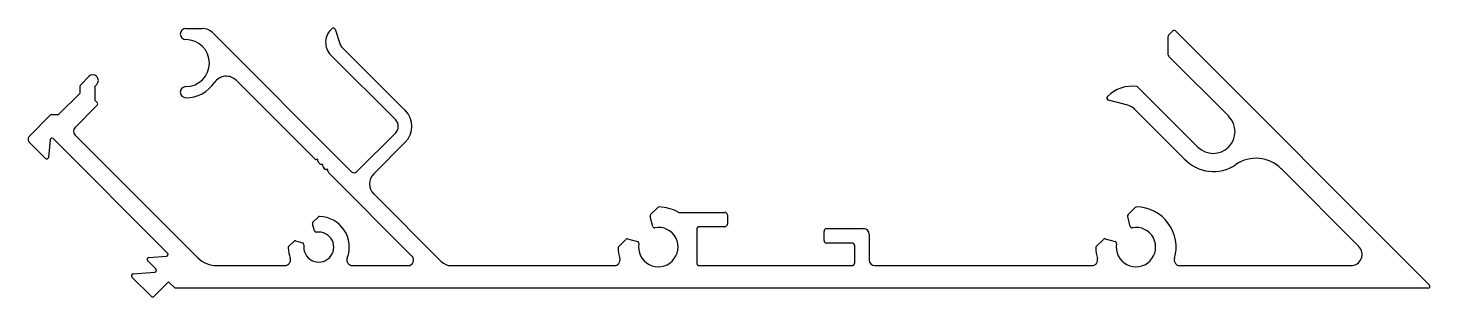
# Model space of a CAD drawing. Extents: x -109 to 88, y 13 to 51.
import ezdxf

# ---------------------------------------------------------------- set-up
doc = ezdxf.new("R2010")
doc.units = 0
doc.layers.add('DIES', color=7, linetype='CONTINUOUS')

msp = doc.modelspace()

# ---------------------------------------------------------------- linework, layer by layer
at = {"layer": 'DIES'}
for p, q in [((-86.61, 50.85), (-84.3, 50.85)), ((-82.88, 50.26), (-63.32, 30.7)), ((-65.64, 50.73), (-64.97, 48.72)), ((51.51, 47.09), (51.48, 49.71)), ((51.56, 49.9), (52.14, 50.49)), ((52.5, 50.49), (88.22, 14.77)), ((-64.66, 48.22), (-55.77, 39.33)), ((-57.11, 37.98), (-66.22, 47.09)), ((60, 38.5), (51.59, 46.91)), ((-101.39, 42.94), (-100.26, 44.08)), ((-68.47, 32.51), (-79.5, 43.54)), ((-104.45, 38.81), (-101.54, 41.72)), ((-101.47, 41.9), (-101.47, 42.76)), ((-99.43, 42.57), (-99.43, 40.88)), ((-99.14, 42.97), (-99.36, 42.75)), ((47.25, 42.61), (55.68, 34.18)), ((-99.07, 40.06), (-102.19, 36.94)), ((-99.36, 40.7), (-99.07, 40.42)), ((45.8, 40.06), (43.08, 40.78)), ((53.73, 32.54), (46.78, 39.49)), ((-108.61, 35.72), (-105.67, 38.66)), ((-105.49, 38.74), (-104.63, 38.74)), ((-102.19, 35.87), (-84.95, 18.62)), ((-62.6, 30.7), (-57.11, 36.19)), ((-106.35, 32.57), (-108.61, 34.83)), ((-105.71, 35.2), (-105.92, 32.73)), ((-89.19, 19.28), (-105.27, 35.36)), ((-55.77, 34.84), (-60.2, 30.41)), ((-68.05, 32.43), (-68.29, 32.43)), ((-68.04, 32.18), (-68.04, 32.43)), ((-67.76, 31.8), (-67.97, 32.01)), ((-67.34, 31.73), (-67.59, 31.73)), ((-67.34, 31.48), (-67.34, 31.72)), ((-67.06, 31.09), (-67.26, 31.3)), ((-67.26, 31.3), (-67.06, 31.09)), ((-67.06, 31.09), (-67.26, 31.3)), ((-67.26, 31.3), (-67.06, 31.09)), ((-67.06, 31.09), (-67.26, 31.3)), ((-66.64, 31.02), (-66.88, 31.02)), ((-66.63, 30.77), (-66.63, 31.01)), ((-54.82, 18.85), (-66.56, 30.59)), ((78.3, 20.2), (67.36, 31.14)), ((-60.2, 27.58), (-50.72, 18.09)), ((-21.28, 24.68), (-20.27, 25.69)), ((45.86, 24.68), (46.87, 25.69)), ((-68.74, 23.61), (-68.01, 24.34)), ((-20.97, 23.03), (-21.34, 24.43)), ((-17.29, 25), (-10.85, 25)), ((-10.47, 24.62), (-10.47, 23.35)), ((46.17, 23.03), (45.8, 24.43)), ((-68.54, 22.39), (-68.8, 23.37)), ((-14.79, 22.59), (-14.79, 17.89)), ((-10.85, 22.97), (-14.41, 22.97)), ((3.12, 21.06), (3.12, 22.33)), ((3.5, 22.71), (8.68, 22.71)), ((9.47, 21.93), (9.47, 18.3)), ((-72.16, 20.19), (-71.43, 20.92)), ((-71.18, 20.99), (-70.2, 20.72)), ((-25.76, 20.2), (-24.75, 21.2)), ((-24.51, 21.27), (-23.1, 20.89)), ((7.05, 20.68), (3.5, 20.68)), ((7.43, 17.89), (7.43, 20.3)), ((41.38, 20.2), (42.39, 21.2)), ((42.64, 21.27), (44.04, 20.89)), ((-90.83, 17.04), (-91.98, 18.2)), ((-91.83, 18.63), (-89.35, 18.85)), ((-91.46, 13.18), (-94.19, 15.91)), ((-94.03, 16.34), (-90.99, 16.61)), ((-82.25, 17.51), (-72.68, 17.51)), ((-63.18, 17.51), (-55.37, 17.51)), ((-49.3, 17.51), (-26.36, 17.51)), ((-14.41, 17.51), (7.05, 17.51)), ((10.25, 17.51), (40.78, 17.51)), ((53.13, 17.51), (77.19, 17.51)), ((-89.03, 15.25), (-91.1, 13.18)), ((-88.12, 14.33), (-89.03, 15.25)), ((88.04, 14.33), (-88.12, 14.33))]:
    msp.add_line(p, q, dxfattribs=at)
for centre, radius, start, end in [((-86.61, 50.06), 0.785, 90, 270), ((-86.61, 45.98), 3.3, 270, 90), ((-84.3, 48.85), 2, 45, 90), ((-64.42, 48.89), 2.54, 129.5083, 225), ((-65.88, 50.65), 0.254, 18.4349, 129.5083), ((51.74, 49.72), 0.254, 135, 180.6444), ((52.32, 50.31), 0.254, 45, 135), ((-63.76, 49.12), 1.27, 198.4349, 225), ((51.77, 47.09), 0.254, 180.6444, 225), ((-99.7, 43.53), 0.787, 315, 135), ((-80.92, 42.13), 2, 45, 145.894), ((-101.72, 41.9), 0.254, 315, 360), ((-101.21, 42.76), 0.254, 135, 180), ((-99.18, 42.57), 0.254, 135, 180), ((-86.61, 41.89), 0.785, 90, 269.9987), ((-86.61, 45.98), 4.87, 269.9998, 325.894), ((46.42, 37.82), 4.91, 81.9921, 135.0617), ((47.07, 42.43), 0.254, 45, 81.9921), ((-99.18, 40.88), 0.254, 180, 225), ((-99.25, 40.24), 0.254, 315, 45), ((43.16, 41.07), 0.3, 135.0617, 255), ((45.23, 37.93), 2.2, 45, 75), ((-105.49, 38.48), 0.254, 90, 135), ((-104.63, 38.99), 0.254, 270, 315), ((-58.01, 37.09), 1.27, 315, 45), ((-58.01, 37.09), 3.18, 315, 45), ((57.84, 36.34), 3.05, 225, 45), ((-108.16, 35.28), 0.635, 135, 225.0006), ((-101.65, 36.4), 0.762, 135, 225), ((-105.45, 35.18), 0.254, 45.0001, 174.9999), ((-106.18, 32.75), 0.254, 225, 355), ((-68.29, 32.68), 0.25, 225, 270), ((-68.05, 32.43), 0.008, 0, 90), ((-67.79, 32.18), 0.25, 180, 225), ((-67.59, 31.98), 0.25, 225, 270), ((-67.34, 31.72), 0.008, 0, 90), ((57.84, 36.34), 5.6, 222.7587, 304.4166), ((63.83, 27.6), 5, 45, 124.4166), ((-67.09, 31.48), 0.25, 180, 225), ((-66.88, 31.27), 0.25, 225, 270), ((-66.64, 31.01), 0.008, 0, 90), ((-66.38, 30.77), 0.25, 180, 225), ((-62.96, 31.06), 0.508, 225, 315), ((-58.79, 28.99), 2, 135, 225), ((-20.09, 25.51), 0.254, 88.9649, 135), ((-20.19, 20.11), 5.65, 60.5672, 88.9649), ((47.05, 25.51), 0.254, 88.9649, 135), ((46.96, 20.11), 5.65, 343.5992, 88.9649), ((-67.83, 24.16), 0.254, 88.6017, 135), ((-67.93, 20.11), 4.3, 339.0766, 88.6017), ((-21.1, 24.5), 0.254, 135, 195), ((-17.29, 25.25), 0.254, 240.5672, 270), ((-10.85, 24.62), 0.381, 0, 90), ((46.04, 24.5), 0.254, 135, 195), ((-67.93, 20.11), 2.11, 171.1614, 98.8399), ((-68.56, 23.43), 0.254, 135, 195), ((-68.29, 22.45), 0.254, 195, 278.8399), ((-20.19, 20.11), 2.77, 169.811, 100.1897), ((-20.72, 23.09), 0.254, 195, 280.1897), ((-14.41, 22.59), 0.381, 90, 180), ((-10.85, 23.35), 0.381, 270, 360), ((3.5, 22.33), 0.381, 90, 180), ((8.68, 21.93), 0.787, 360, 90), ((46.96, 20.11), 2.77, 169.811, 100.1897), ((46.42, 23.09), 0.254, 195, 280.1897), ((-71.98, 20.01), 0.254, 135, 181.3983), ((-67.93, 20.11), 4.3, 181.3983, 200.9234), ((-71.25, 20.74), 0.254, 75.0007, 135), ((-70.27, 20.48), 0.254, 351.1614, 75.0007), ((-25.58, 20.02), 0.254, 135, 181.0351), ((-20.19, 20.11), 5.65, 181.0351, 196.4008), ((-24.57, 21.03), 0.254, 75.0007, 135), ((-23.17, 20.65), 0.254, 349.811, 75.0007), ((3.5, 21.06), 0.381, 180, 270), ((7.05, 20.3), 0.381, 0, 90), ((41.56, 20.02), 0.254, 135, 181.0351), ((46.96, 20.11), 5.65, 181.0351, 196.4008), ((42.57, 21.03), 0.254, 75.0007, 135), ((43.97, 20.65), 0.254, 349.811, 75.0007), ((77.19, 19.08), 1.57, 270, 45), ((-91.81, 18.38), 0.254, 95, 225), ((-89.37, 19.1), 0.254, 275, 45), ((-82.25, 21.32), 3.81, 225, 270), ((-72.68, 18.3), 0.787, 270, 20.9234), ((-63.18, 18.3), 0.787, 159.0766, 270), ((-55.37, 18.3), 0.787, 270, 45), ((-49.3, 19.51), 2, 225, 270), ((-26.36, 18.3), 0.787, 270, 16.4008), ((-14.41, 17.89), 0.381, 180, 270), ((7.05, 17.89), 0.381, 270, 360), ((10.25, 18.3), 0.787, 180, 270), ((40.78, 18.3), 0.787, 270, 16.4008), ((53.13, 18.3), 0.787, 163.5992, 270), ((-94.01, 16.09), 0.254, 95.0001, 225), ((-91.01, 16.86), 0.254, 274.998, 44.1964), ((88.04, 14.59), 0.254, 270, 45), ((-91.28, 13.36), 0.254, 225, 315)]:
    msp.add_arc(centre, radius, start, end, dxfattribs=at)

doc.saveas('drawing.dxf')
